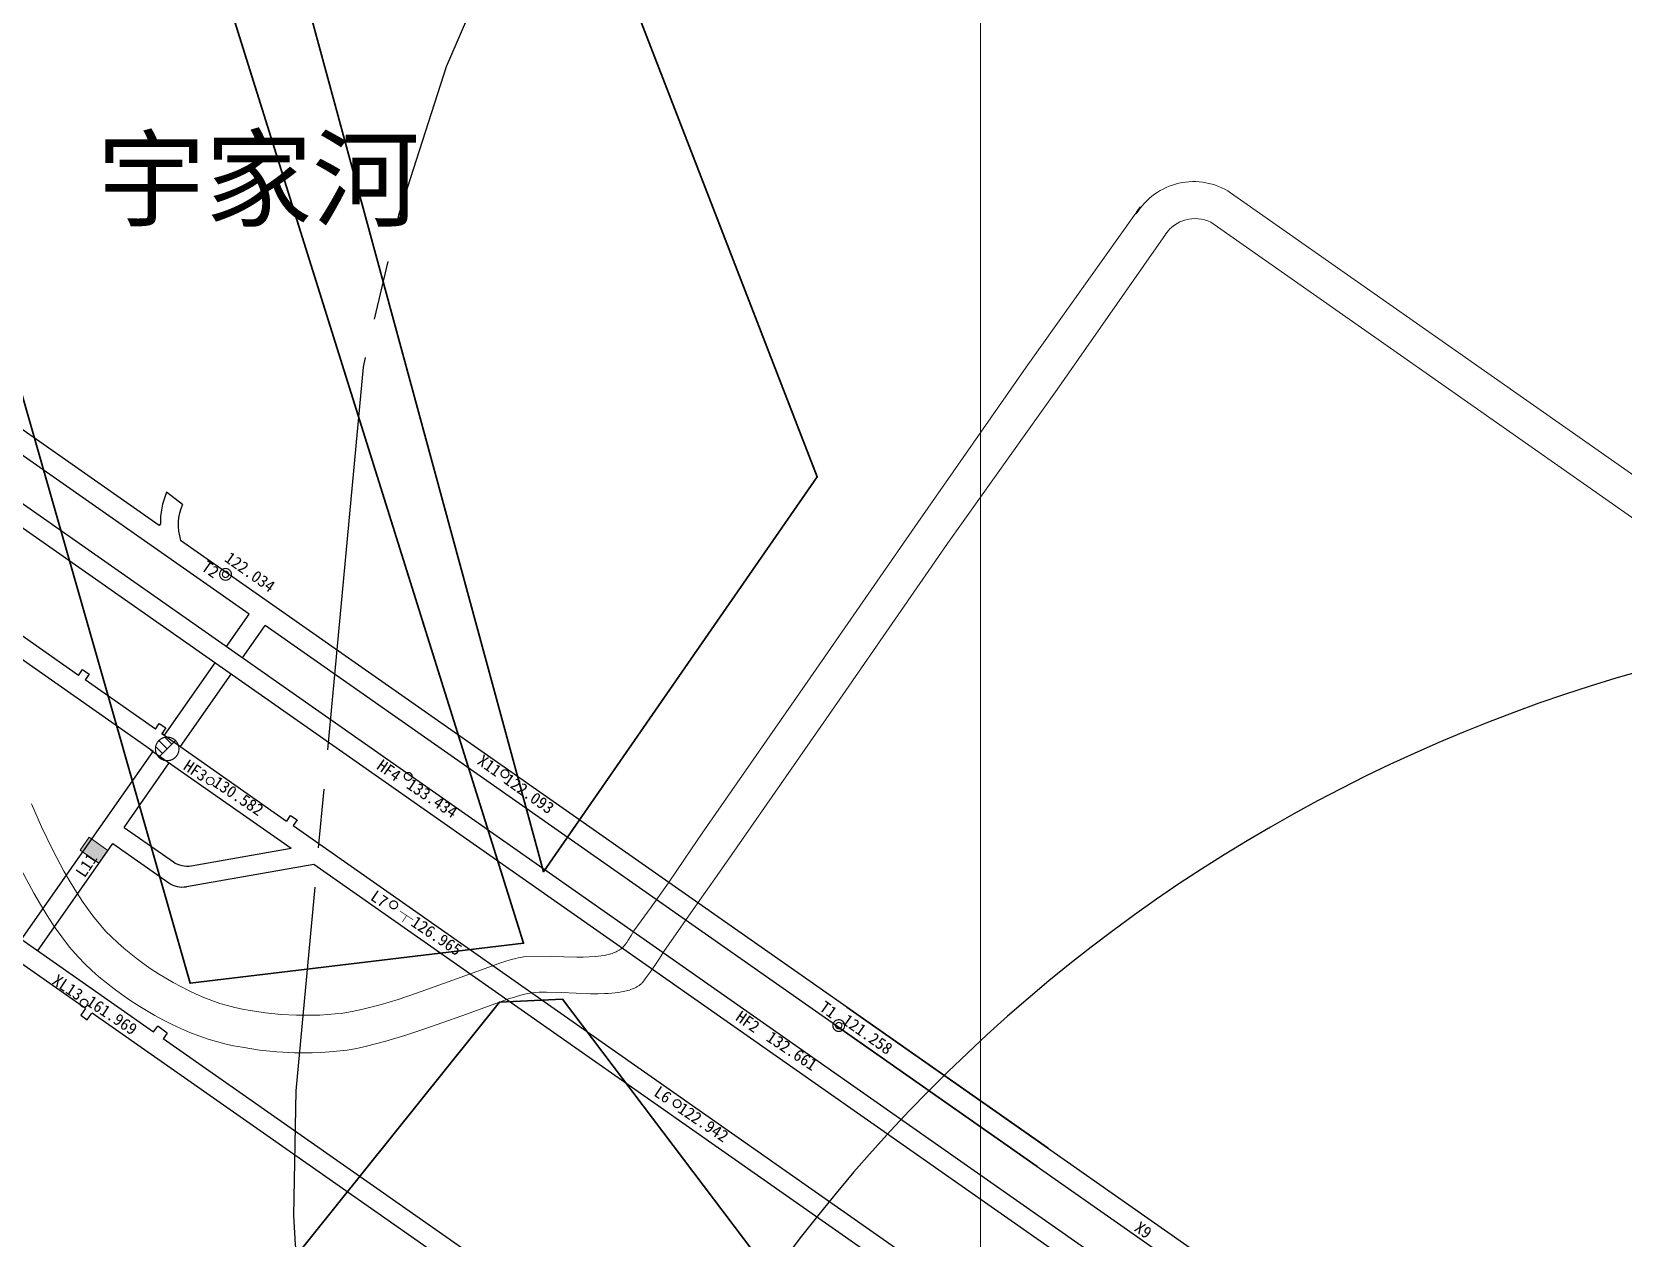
# Model space of a CAD drawing. Header units: inches. Extents: x 36473197 to 36486087, y 3899343 to 3911260.
# Drawn here: x 36482759.2 to 36483163.1, y 3904529.3 to 3904835.3 of the extents above; entities that cross this region are included whole.
import ezdxf

# ---------------------------------------------------------------- set-up
doc = ezdxf.new("R2010")
doc.units = ezdxf.units.IN
doc.header["$MEASUREMENT"] = 0
doc.linetypes.add('可采边界', pattern=[0.047, 0.02, -0.002, 0.003, -0.002, 0.02])
doc.layers.get('0').update_dxf_attribs({"lineweight": 0})
doc.layers.get('Defpoints').update_dxf_attribs({"lineweight": 0})
for name, color, linetype, lineweight, true_color in [('保护煤柱', 7, 'Continuous', 0, 0xff0042), ('巷道1', 7, 'Continuous', 0, 0x2d2d2d), ('水闸墙', 3, 'Continuous', 0, 0x00ff00)]:
    doc.layers.add(name, color=color, linetype=linetype, lineweight=lineweight, true_color=true_color)
for name, color, linetype, lineweight in [('公路', 7, 'Continuous', 0), ('可采边界', 7, 'Continuous', 0), ('四盘区辅运巷', 7, 'Continuous', 0), ('导线点', 7, 'Continuous', 0), ('居民地', 7, 'Continuous', 0), ('经纬网', 7, 'Continuous', 0)]:
    doc.layers.add(name, color=color, linetype=linetype, lineweight=lineweight)
doc.styles.add('仿宋', font='simfang.ttf')
doc.styles.add('仿宋_GB2312', font='')
doc.styles.add('黑体', font='simhei.ttf')
doc.styles.get('仿宋_GB2312').set_extended_font_data('仿宋_GB2312')
doc.linetypes.add('保护煤柱', pattern='A,0.0195,-0.001,[6,西北矿业高家堡煤矿2022年采掘接续图(2022.8.14).shx,S=1.01575e-06,R=0,X=0,Y=0],0.0195', length=0.04)
doc.dimstyles.get("Standard").update_dxf_attribs({"dimtxt": 30, "dimasz": 20, "dimexe": 0.18, "dimexo": 0.0625, "dimgap": 0.09, "dimtad": 1, "dimdec": 0, "dimzin": 0, "dimdsep": 46, "dimtxsty": '仿宋', "dimcen": 0.09, "dimclrd": 150, "dimclre": 150, "dimadec": 0, "dimazin": 0, "dimtfac": 1, "dimtdec": 0, "dimtofl": 0, "dimtmove": 0, "dimatfit": 3, "dimfxl": 1, "dimtolj": 1, "dimtzin": 0, "dimlwd": 0, "dimarcsym": 0})

# ---------------------------------------------------------------- blocks, each defined once
blk = doc.blocks.new('lr_block_533')
at = {"color": 7, "const_width": 0.3}
blk.add_lwpolyline([(1, 0), (0.97, 0.26), (0.87, 0.5), (0.71, 0.71), (0.5, 0.87), (0.26, 0.97), (0, 1), (-0.26, 0.97), (-0.5, 0.87), (-0.71, 0.71), (-0.87, 0.5), (-0.97, 0.26), (-1, 0), (-0.97, -0.26), (-0.87, -0.5), (-0.71, -0.71), (-0.5, -0.87), (-0.26, -0.97), (0, -1), (0.26, -0.97), (0.5, -0.87), (0.71, -0.71), (0.87, -0.5), (0.97, -0.26), (1, 0)], dxfattribs=at)
blk = doc.blocks.new('lr_block_534')
at = {"color": 7, "const_width": 0.3}
blk.add_lwpolyline([(1, 0), (0.97, 0.26), (0.87, 0.5), (0.71, 0.71), (0.5, 0.87), (0.26, 0.97), (0, 1), (-0.26, 0.97), (-0.5, 0.87), (-0.71, 0.71), (-0.87, 0.5), (-0.97, 0.26), (-1, 0), (-0.97, -0.26), (-0.87, -0.5), (-0.71, -0.71), (-0.5, -0.87), (-0.26, -0.97), (0, -1), (0.26, -0.97), (0.5, -0.87), (0.71, -0.71), (0.87, -0.5), (0.97, -0.26), (1, 0)], dxfattribs=at)
blk = doc.blocks.new('lr_block_535')
at = {"color": 7, "const_width": 0.3}
blk.add_lwpolyline([(1, 0), (0.97, 0.26), (0.87, 0.5), (0.71, 0.71), (0.5, 0.87), (0.26, 0.97), (0, 1), (-0.26, 0.97), (-0.5, 0.87), (-0.71, 0.71), (-0.87, 0.5), (-0.97, 0.26), (-1, 0), (-0.97, -0.26), (-0.87, -0.5), (-0.71, -0.71), (-0.5, -0.87), (-0.26, -0.97), (0, -1), (0.26, -0.97), (0.5, -0.87), (0.71, -0.71), (0.87, -0.5), (0.97, -0.26), (1, 0)], dxfattribs=at)
blk = doc.blocks.new('永久经纬仪导线点')
at = {"color": 7, "const_width": 0.3}
for points in [[(1.5, 0), (1.45, 0.39), (1.3, 0.75), (1.06, 1.06), (0.75, 1.3), (0.39, 1.45), (0, 1.5), (-0.39, 1.45), (-0.75, 1.3), (-1.06, 1.06), (-1.3, 0.75), (-1.45, 0.39), (-1.5, 0), (-1.45, -0.39), (-1.3, -0.75), (-1.06, -1.06), (-0.75, -1.3), (-0.39, -1.45), (0, -1.5), (0.39, -1.45), (0.75, -1.3), (1.06, -1.06), (1.3, -0.75), (1.45, -0.39), (1.5, 0)], [(0.8, 0), (0.77, 0.21), (0.69, 0.4), (0.57, 0.57), (0.4, 0.69), (0.21, 0.77), (0, 0.8), (-0.21, 0.77), (-0.4, 0.69), (-0.57, 0.57), (-0.69, 0.4), (-0.77, 0.21), (-0.8, 0), (-0.77, -0.21), (-0.69, -0.4), (-0.57, -0.57), (-0.4, -0.69), (-0.21, -0.77), (0, -0.8), (0.21, -0.77), (0.4, -0.69), (0.57, -0.57), (0.69, -0.4), (0.77, -0.21), (0.8, 0)]]:
    blk.add_lwpolyline(points, dxfattribs=at)
blk = doc.blocks.new('临时经纬仪导线点_1')
at = {"color": 7, "const_width": 0.3}
blk.add_lwpolyline([(1, 0), (0.97, 0.26), (0.87, 0.5), (0.71, 0.71), (0.5, 0.87), (0.26, 0.97), (0, 1), (-0.26, 0.97), (-0.5, 0.87), (-0.71, 0.71), (-0.87, 0.5), (-0.97, 0.26), (-1, 0), (-0.97, -0.26), (-0.87, -0.5), (-0.71, -0.71), (-0.5, -0.87), (-0.26, -0.97), (0, -1), (0.26, -0.97), (0.5, -0.87), (0.71, -0.71), (0.87, -0.5), (0.97, -0.26), (1, 0)], dxfattribs=at)
blk = doc.blocks.new('lr_block_99_1_1_1')
at = {"color": 7, "const_width": 0.3}
for points in [[(3, 0), (2.9, 0.78), (2.6, 1.5), (2.12, 2.12), (1.5, 2.6), (0.78, 2.9), (0, 3), (-0.78, 2.9), (-1.5, 2.6), (-2.12, 2.12), (-2.6, 1.5), (-2.9, 0.78), (-3, 0), (-2.9, -0.78), (-2.6, -1.5), (-2.12, -2.12), (-1.5, -2.6), (-0.78, -2.9), (0, -3), (0.78, -2.9), (1.5, -2.6), (2.12, -2.12), (2.6, -1.5), (2.9, -0.78), (3, 0)], [(-1.2, -1.2), (-2.8, 0.4)], [(2.12, 2.12), (-2.12, -2.12)], [(0, 0), (-2.12, 2.12)], [(1.2, 1.2), (-0.55, 2.95)], [(1.2, 1.2), (-0.55, 2.95)]]:
    blk.add_lwpolyline(points, dxfattribs=at)
blk = doc.blocks.new('*D204')
at = {"layer": 'Defpoints', "color": 0, "transparency": 16777216}
for p in [(36476925.52, 3911082.36), (36486060.15, 3904950.04), (36485936.09, 3904772.87)]:
    blk.add_point(p, dxfattribs=at)
at = {"layer": '四盘区辅运巷', "color": 150, "lineweight": -2, "transparency": 16777216}
for p, q in [((36476925.55, 3911082.41), (36477049.68, 3911259.68)), ((36485936.12, 3904772.92), (36486060.25, 3904950.19))]:
    blk.add_line(p, q, dxfattribs=at)
at = {"layer": '四盘区辅运巷', "color": 150, "lineweight": 0, "transparency": 16777216}
blk.add_line((36477065.96, 3911248.06), (36486043.76, 3904961.51), dxfattribs=at)
at = {"layer": '四盘区辅运巷', "color": 150, "transparency": 16777216}
for points in [[(36477067.87, 3911250.79), (36477064.05, 3911245.33), (36477049.58, 3911259.53)], [(36486045.68, 3904964.24), (36486041.85, 3904958.78), (36486060.15, 3904950.04)]]:
    blk.add_solid(points, dxfattribs=at)
at = {"layer": '四盘区辅运巷', "color": 0, "transparency": 16777216, "insert": (36481563.62, 3908117.29), "char_height": 30, "attachment_point": 5, "rotation": 324.9991, "style": '仿宋'}
blk.add_mtext('\\A1;1100', dxfattribs=at)
blk = doc.blocks.new('*D205')
at = {"layer": 'Defpoints', "color": 0, "transparency": 16777216}
for p in [(36485936.09, 3904772.87), (36482207.75, 3899448.44), (36482358.83, 3899342.66)]:
    blk.add_point(p, dxfattribs=at)
at = {"layer": '四盘区辅运巷', "color": 150, "lineweight": -2, "transparency": 16777216}
for p, q in [((36485936.14, 3904772.84), (36486087.31, 3904666.98)), ((36482207.81, 3899448.41), (36482358.98, 3899342.55))]:
    blk.add_line(p, q, dxfattribs=at)
at = {"layer": '四盘区辅运巷', "color": 150, "lineweight": 0, "transparency": 16777216}
blk.add_line((36486075.69, 3904650.7), (36482370.3, 3899359.04), dxfattribs=at)
at = {"layer": '四盘区辅运巷', "color": 150, "transparency": 16777216}
for points in [[(36486072.96, 3904652.61), (36486078.42, 3904648.79), (36486087.16, 3904667.08)], [(36482367.57, 3899360.95), (36482373.03, 3899357.13), (36482358.83, 3899342.66)]]:
    blk.add_solid(points, dxfattribs=at)
at = {"layer": '四盘区辅运巷', "color": 0, "transparency": 16777216, "insert": (36484210.49, 3902013.62), "char_height": 30, "attachment_point": 5, "rotation": 54.9991, "style": '仿宋'}
blk.add_mtext('\\A1;650', dxfattribs=at)

msp = doc.modelspace()

# ---------------------------------------------------------------- hatches: boundary and pattern name
at = {"layer": '水闸墙'}
h = msp.add_hatch(color=7, dxfattribs=at)
h.set_gradient(color1=(0, 255, 0), color2=(0, 255, 0), one_color=1)
h.paths.add_polyline_path([(36482771.46, 3904627.72), (36482776.21, 3904624.39), (36482778.51, 3904627.67), (36482773.76, 3904631)], flags=17)
h = msp.add_hatch(color=7, dxfattribs=at)
h.set_gradient(color1=(0, 255, 0), color2=(0, 255, 0), one_color=1)
h.paths.add_polyline_path([(36482771.46, 3904627.72), (36482776.21, 3904624.39), (36482778.51, 3904627.67), (36482773.76, 3904631)], flags=17)

# ---------------------------------------------------------------- linework, layer by layer
at = {"layer": '保护煤柱', "color": 1, "linetype": '保护煤柱', "lineweight": 30, "ltscale": 3750, "true_color": 0xff0000}
msp.add_arc((36483278.44, 3904278.55, -0.2), 409.89, 83.3491, 268.7631, dxfattribs=at)
msp.add_arc((36483278.44, 3904278.55, -0.2), 409.89, 83.3491, 268.7631, dxfattribs=at)
at = {"layer": '公路', "linetype": 'Continuous', "lineweight": 9}
for p, q in [((36483567.3, 3904441.47, -0.2), (36483063.48, 3904794.5, -0.2)), ((36483562.27, 3904434.01, -0.2), (36483058.45, 3904787.03, -0.2))]:
    msp.add_line(p, q, dxfattribs=at)
at = {"layer": '公路', "linetype": 'Continuous', "lineweight": 9, "flags": 128}
for points in [[(36482759.08, 3904639.47), (36482761.68, 3904633.63), (36482764.42, 3904627.92), (36482767.36, 3904622.37), (36482768.91, 3904619.67), (36482770.54, 3904617.03), (36482772.24, 3904614.45), (36482774.03, 3904611.95), (36482774.96, 3904610.73), (36482775.92, 3904609.53), (36482777.94, 3904607.21), (36482779.43, 3904605.69), (36482781, 3904604.21), (36482782.62, 3904602.79), (36482784.29, 3904601.41), (36482786, 3904600.08), (36482787.75, 3904598.79), (36482789.53, 3904597.56), (36482791.36, 3904596.37), (36482793.21, 3904595.23), (36482795.09, 3904594.14), (36482797, 3904593.1), (36482798.94, 3904592.13), (36482800.91, 3904591.21), (36482802.9, 3904590.35), (36482804.91, 3904589.56), (36482806.95, 3904588.85), (36482808.83, 3904588.31), (36482810.74, 3904587.82), (36482812.66, 3904587.4), (36482814.59, 3904587.03), (36482818.48, 3904586.44), (36482822.41, 3904586.04), (36482826.35, 3904585.84), (36482830.29, 3904585.82), (36482832.27, 3904585.88), (36482834.23, 3904585.99), (36482838.13, 3904586.39), (36482840.52, 3904586.81), (36482842.89, 3904587.3), (36482847.58, 3904588.49), (36482852.23, 3904589.87), (36482856.85, 3904591.41), (36482866.04, 3904594.72), (36482875.22, 3904598.07), (36482877.48, 3904598.88), (36482879.77, 3904599.62), (36482880.92, 3904599.96), (36482882.08, 3904600.26), (36482882.67, 3904600.4), (36482883.26, 3904600.52), (36482884.46, 3904600.72), (36482890.98, 3904600.81), (36482894.28, 3904600.68), (36482897.54, 3904600.58), (36482899.13, 3904600.58), (36482900.7, 3904600.62), (36482902.23, 3904600.72), (36482902.98, 3904600.8), (36482903.72, 3904600.89), (36482904.44, 3904601.01), (36482905.15, 3904601.16), (36482905.84, 3904601.33), (36482906.18, 3904601.43), (36482906.52, 3904601.54), (36482906.85, 3904601.65), (36482907.17, 3904601.78), (36482907.49, 3904601.92), (36482907.8, 3904602.07), (36482908.1, 3904602.23), (36482908.25, 3904602.32), (36482908.4, 3904602.41), (36482908.54, 3904602.5), (36482908.68, 3904602.6), (36482908.82, 3904602.71), (36482908.95, 3904602.82), (36482909.07, 3904602.93), (36482909.18, 3904603.04), (36482909.4, 3904603.27), (36482909.6, 3904603.52), (36482909.81, 3904603.77), (36482910.2, 3904604.32), (36482910.57, 3904604.89), (36482911.29, 3904606.08), (36482912.02, 3904607.27), (36482916.43, 3904613.29), (36482920.8, 3904619.41), (36482925.08, 3904625.7), (36482929.34, 3904632.01), (36482956.73, 3904671.43), (36482984.09, 3904710.87), (36483011.57, 3904750.24), (36483039.4, 3904789.34), (36483039.51, 3904789.5), (36483039.63, 3904789.66), (36483039.74, 3904789.82), (36483039.86, 3904789.98), (36483040.04, 3904790.21), (36483040.21, 3904790.44), (36483040.39, 3904790.67), (36483040.57, 3904790.9)], [(36482756.59, 3904622.67), (36482759.71, 3904616.78), (36482761.36, 3904613.91), (36482763.09, 3904611.11), (36482764.89, 3904608.37), (36482766.78, 3904605.71), (36482768.78, 3904603.14), (36482770.92, 3904600.66), (36482772.61, 3904598.92), (36482774.38, 3904597.24), (36482776.22, 3904595.62), (36482778.12, 3904594.05), (36482780.06, 3904592.53), (36482782.05, 3904591.07), (36482784.09, 3904589.66), (36482786.16, 3904588.31), (36482788.27, 3904587.01), (36482790.42, 3904585.78), (36482792.6, 3904584.6), (36482794.8, 3904583.49), (36482797.04, 3904582.45), (36482799.31, 3904581.47), (36482801.6, 3904580.58), (36482803.93, 3904579.77), (36482806.06, 3904579.15), (36482808.22, 3904578.6), (36482810.39, 3904578.12), (36482812.57, 3904577.7), (36482816.98, 3904577.02), (36482821.42, 3904576.57), (36482825.88, 3904576.33), (36482830.34, 3904576.31), (36482832.57, 3904576.38), (36482834.79, 3904576.52), (36482839.2, 3904576.99), (36482841.69, 3904577.44), (36482844.16, 3904577.97), (36482849.05, 3904579.23), (36482853.89, 3904580.69), (36482858.71, 3904582.29), (36482868.31, 3904585.73), (36482877.89, 3904589.17), (36482879.92, 3904589.89), (36482881.96, 3904590.55), (36482882.99, 3904590.85), (36482884.03, 3904591.12), (36482885.08, 3904591.36), (36482886.16, 3904591.54), (36482887.05, 3904591.63), (36482887.97, 3904591.69), (36482889.82, 3904591.72), (36482893.57, 3904591.63), (36482897.33, 3904591.45), (36482901.04, 3904591.31), (36482902.86, 3904591.29), (36482904.65, 3904591.32), (36482905.52, 3904591.36), (36482906.39, 3904591.43), (36482907.24, 3904591.51), (36482908.08, 3904591.62), (36482908.91, 3904591.75), (36482909.72, 3904591.92), (36482910.11, 3904592.02), (36482910.5, 3904592.12), (36482910.89, 3904592.24), (36482911.27, 3904592.37), (36482911.64, 3904592.51), (36482912.01, 3904592.66), (36482912.37, 3904592.82), (36482912.72, 3904593), (36482912.89, 3904593.1), (36482913.06, 3904593.2), (36482913.23, 3904593.3), (36482913.4, 3904593.42), (36482913.56, 3904593.53), (36482913.72, 3904593.66), (36482913.79, 3904593.72), (36482913.87, 3904593.79), (36482914.02, 3904593.93), (36482914.14, 3904594.06), (36482914.26, 3904594.2), (36482914.48, 3904594.49), (36482914.7, 3904594.79), (36482914.91, 3904595.09), (36482916.15, 3904596.75), (36482917.34, 3904598.46), (36482918.5, 3904600.22), (36482919.65, 3904601.98), (36482923.94, 3904608.16), (36482928.26, 3904614.32), (36482932.59, 3904620.48), (36482936.91, 3904626.65), (36482964.32, 3904666.05), (36482991.67, 3904705.48), (36483019.5, 3904744.59), (36483046.96, 3904783.94), (36483047.04, 3904784.06), (36483047.13, 3904784.18), (36483047.21, 3904784.29), (36483047.3, 3904784.41), (36483047.45, 3904784.61), (36483047.61, 3904784.82), (36483047.77, 3904785.02), (36483047.93, 3904785.23)]]:
    msp.add_lwpolyline(points, dxfattribs=at)
at = {"layer": '公路', "linetype": 'Continuous', "lineweight": 9}
for centre, radius, start, end in [((36483054.1, 3904780.33), 16.99, 56.4911, 148.8596), ((36483054.49, 3904778.8), 9.14, 64.3332, 145.6866)]:
    msp.add_arc(centre, radius, start, end, dxfattribs=at)
at = {"layer": '可采边界', "linetype": '可采边界', "lineweight": 30, "ltscale": 5000, "flags": 128}
msp.add_lwpolyline([(36482890.49, 3904878.59), (36482874.03, 3904848.73), (36482864.38, 3904826.44), (36482852.28, 3904788.78), (36482843.27, 3904750.22), (36482826.19, 3904566.7), (36482825.62, 3904535.03), (36482826.03, 3904527.65), (36482826.82, 3904521.5), (36482827.44, 3904518.47), (36482828.64, 3904514.46), (36482830.95, 3904508.61), (36482832.79, 3904504.85), (36482833.82, 3904503.03), (36482837.17, 3904498.06), (36482840.87, 3904493.33), (36482857.49, 3904475.64), (36482898.18, 3904439.37), (36482935.02, 3904411.22), (36483404.1, 3904137.41), (36483593.98, 3904056.36), (36483643.59, 3904040.14), (36483677.07, 3904031.93), (36483701.95, 3904027.95), (36483717.88, 3904026.72), (36483725.47, 3904026.59), (36483740.62, 3904027.31), (36483752.79, 3904029.17), (36483764.72, 3904032.17), (36483772.41, 3904034.93), (36483797.37, 3904048.24), (36483800.87, 3904050.36), (36483830.53, 3904074.08), (36483863.4, 3904108.5), (36483908.01, 3904166.75), (36483940.98, 3904215.19)], dxfattribs=at)
at = {"layer": '导线点', "color": 1, "linetype": 'Continuous', "true_color": 0xff0000}
msp.add_circle((36482879.3, 3904647.1, -0.2), 1, dxfattribs=at)
at = {"layer": '导线点', "linetype": 'Continuous'}
for centre in [(36482804.47, 3904645.26, -0.2), (36482772.45, 3904588.9, -0.2)]:
    msp.add_circle(centre, 1, dxfattribs=at)
at = {"layer": '居民地', "color": 254, "linetype": 'Continuous', "lineweight": 35, "true_color": 0xd7d7d7, "flags": 128}
for points in [[(36482631.03, 3905182.82), (36482699.2, 3905193.39), (36482747.71, 3905038.72), (36482884.03, 3904604.11), (36482799.38, 3904593.97), (36482799.38, 3904593.97), (36482631.22, 3905182.36), (36482631.03, 3905182.82), (36482699.2, 3905193.39), (36482884.03, 3904604.11), (36482884.03, 3904604.11), (36482799.38, 3904593.97)], [(36482745.75, 3905071.41), (36482761.65, 3905073.47), (36482891.93, 3904894.44), (36482958.56, 3904722.43), (36482889.04, 3904622.23), (36482821.4, 3904871.27), (36482745.75, 3905071.41)], [(36482813.84, 3904479.46), (36482839.05, 3904410.49), (36482857.84, 3904417.36), (36482893.44, 3904346.84), (36482915.99, 3904316.01), (36482889.7, 3904304.24), (36482902.34, 3904285.25), (36482927.21, 3904302.03), (36482939.52, 3904246.76), (36482972.85, 3904207.33), (36482984.89, 3904223.31), (36483060.87, 3904130.06), (36483065.94, 3904102.35), (36483125.89, 3904140.06), (36483087.67, 3904333.87), (36482893.93, 3904589.89), (36482877.89, 3904589.18), (36482816.23, 3904512.29), (36482832.62, 3904486.33), (36482813.84, 3904479.46), (36482839.05, 3904410.49), (36482857.84, 3904417.36)]]:
    msp.add_lwpolyline(points, dxfattribs=at)
at = {"layer": '巷道1', "color": 30, "linetype": 'Continuous', "lineweight": 30, "true_color": 0xff8000}
for p, q in [((36482584.95, 3904829.85, -0.2), (36483210.7, 3904391.7, -0.2)), ((36482593.86, 3904829.71, -0.2), (36483214.39, 3904395.22, -0.2)), ((36482791.55, 3904710.09, -0.2), (36482626.66, 3904825.55, -0.2)), ((36482771.07, 3904672.07, -0.2), (36482594.93, 3904795.42, -0.2)), ((36482814.33, 3904687.55, -0.2), (36482685.24, 3904777.94, -0.2)), ((36482797.45, 3904715.4, -0.2), (36482793.39, 3904718.57, -0.2)), ((36482791.84, 3904710.5, -0.2), (36482791.55, 3904710.09, -0.2)), ((36482789.97, 3904652.76, -0.2), (36482712.41, 3904707.07, -0.2)), ((36483017.14, 3904552.13, -0.2), (36482796.96, 3904706.3, -0.2)), ((36482808.59, 3904679.36, -0.2), (36482814.33, 3904687.55, -0.2)), ((36482812.69, 3904676.49, -0.2), (36482818.43, 3904684.68, -0.2)), ((36482812.69, 3904676.49, -0.2), (36482818.43, 3904684.68, -0.2)), ((36483014.42, 3904547.44, -0.2), (36482818.43, 3904684.68, -0.2)), ((36482792.84, 3904656.85, -0.2), (36482805.73, 3904675.26, -0.2)), ((36482796.93, 3904653.98, -0.2), (36482809.82, 3904672.39, -0.2)), ((36482796.93, 3904653.98, -0.2), (36482809.82, 3904672.39, -0.2)), ((36482790.56, 3904658.45, -0.2), (36482772.72, 3904670.94, -0.2)), ((36482792.19, 3904657.28, -0.2), (36482823.88, 3904635.09, -0.2)), ((36482792.84, 3904656.85, -0.2), (36482792.2, 3904657.3, -0.2)), ((36482756.53, 3904605, -0.2), (36482789.97, 3904652.75, -0.2)), ((36482789.33, 3904653.2, -0.2), (36482825, 3904628.22, -0.2)), ((36482782.6, 3904633.51, -0.2), (36482794.06, 3904649.89, -0.2)), ((36482782.6, 3904633.51, -0.2), (36482794.06, 3904649.89, -0.2)), ((36482825.52, 3904633.94, -0.2), (36483053.4, 3904474.4, -0.2)), ((36482760.63, 3904602.13, -0.2), (36482779.73, 3904629.41, -0.2)), ((36482830.8, 3904624.17, -0.2), (36483108.8, 3904429.5, -0.2)), ((36482772.24, 3904586.7, -0.2), (36482771.67, 3904585.88, -0.2)), ((36482772.81, 3904587.52, -0.2), (36482772.24, 3904586.7, -0.2)), ((36482966.09, 3904587.88, -0.2), (36483165.98, 3904447.91, -0.2)), ((36482771.67, 3904585.88, -0.2), (36482773.24, 3904584.65, -0.2)), ((36482773.24, 3904584.65, -0.2), (36482774.45, 3904586.37, -0.2)), ((36482790.11, 3904581.6, -0.2), (36482791.15, 3904583.07, -0.2)), ((36482793.59, 3904581.33, -0.2), (36482791.15, 3904583.07, -0.2)), ((36482962.96, 3904583.47, -0.2), (36483083.12, 3904499.34, -0.2)), ((36482793.59, 3904581.33, -0.2), (36482792.55, 3904579.86, -0.2))]:
    msp.add_line(p, q, dxfattribs=at)
at = {"layer": '巷道1', "color": 11, "linetype": 'Continuous', "lineweight": 30, "true_color": 0xff8040}
for p, q in [((36482771.07, 3904672.07, -0.2), (36482772.07, 3904673.51, -0.2)), ((36482772.07, 3904673.51, -0.2), (36482773.71, 3904672.36, -0.2)), ((36482773.71, 3904672.36, -0.2), (36482772.7, 3904670.92, -0.2)), ((36482790.56, 3904658.44, -0.2), (36482791.56, 3904659.86, -0.2)), ((36482791.56, 3904659.86, -0.2), (36482793.2, 3904658.72, -0.2)), ((36482793.2, 3904658.72, -0.2), (36482792.2, 3904657.29, -0.2)), ((36482823.89, 3904635.1, -0.2), (36482824.87, 3904636.53, -0.2)), ((36482824.87, 3904636.53, -0.2), (36482826.52, 3904635.4, -0.2)), ((36482826.52, 3904635.4, -0.2), (36482825.54, 3904633.97, -0.2))]:
    msp.add_line(p, q, dxfattribs=at)
at = {"layer": '巷道1', "color": 30, "linetype": 'Continuous', "lineweight": 30, "true_color": 0xff8000, "flags": 128}
for points in [[(36482790.09, 3904581.58), (36482539.86, 3904756.8)], [(36482772.84, 3904587.56), (36482657.86, 3904668.07)], [(36483162.61, 3904314.64), (36482774.5, 3904586.4)], [(36483116.59, 3904352.97), (36482792.55, 3904579.86)]]:
    msp.add_lwpolyline(points, dxfattribs=at)
at = {"layer": '巷道1', "color": 11, "linetype": 'Continuous', "lineweight": 30, "true_color": 0xff8040, "flags": 128}
for points in [[(36482782.6, 3904633.51), (36482795.12, 3904624.74)], [(36482779.73, 3904629.41), (36482793.95, 3904619.45)], [(36482799.61, 3904623.74), (36482825, 3904628.22)], [(36482798.44, 3904618.46), (36482830.79, 3904624.17)]]:
    msp.add_lwpolyline(points, dxfattribs=at)
for points in [[(36482795.12, 3904624.74, 0.198474), (36482799.6, 3904623.77)], [(36482793.95, 3904619.45, 0.199061), (36482798.44, 3904618.45)]]:
    msp.add_lwpolyline(points, format="xyb", dxfattribs=at)
at = {"layer": '巷道1', "color": 30, "linetype": 'Continuous', "lineweight": 30, "true_color": 0xff8000}
for centre, major_axis, ratio, start_param, end_param in [((36482806.5, 3904715.31, -0.2), (-9.98, -14.25), 0.754189, 4.994919, 5.501673), ((36482809.88, 3904709.03, -0.2), (-11.47, 8.03), 0.899769, 0.152732, 0.871299)]:
    msp.add_ellipse(centre, major_axis=major_axis, ratio=ratio, start_param=start_param, end_param=end_param, dxfattribs=at)
at = {"layer": '水闸墙', "color": 7, "flags": 128}
msp.add_lwpolyline([(36482771.46, 3904627.72), (36482776.21, 3904624.39), (36482778.51, 3904627.67), (36482773.76, 3904631), (36482771.46, 3904627.72)], dxfattribs=at)
msp.add_lwpolyline([(36482771.46, 3904627.72), (36482776.21, 3904624.39), (36482778.51, 3904627.67), (36482773.76, 3904631), (36482771.46, 3904627.72)], dxfattribs=at)
at = {"layer": '经纬网', "color": 7, "linetype": 'Continuous', "lineweight": 9}
msp.add_line((36483000, 3900945.96), (36483000, 3906572.45), dxfattribs=at)

# ---------------------------------------------------------------- block references
at = {"layer": '导线点'}
for name, p in [('永久经纬仪导线点', (36482808.37, 3904697.69, -0.2)), ('lr_block_534', (36482879.3, 3904647.1, -0.2)), ('lr_block_533', (36482851.05, 3904613.85, -0.2)), ('永久经纬仪导线点', (36482964.03, 3904583.22, -0.2)), ('lr_block_535', (36482923.01, 3904563.4, -0.2))]:
    msp.add_blockref(name, p, dxfattribs=at)
at = {"layer": '导线点', "color": 7}
for name, p in [('lr_block_99_1_1_1', (36482793.56, 3904653.41, -0.2)), ('临时经纬仪导线点_1', (36482854.75, 3904646.44, -0.2)), ('临时经纬仪导线点_1', (36482772.45, 3904588.9, -0.2))]:
    msp.add_blockref(name, p, dxfattribs=at)

# ---------------------------------------------------------------- texts
at = {"layer": '导线点', "style": '黑体'}
for s, rotation, p in [('T2', 324.8261, (36482802.03, 3904698.91, -0.2)), ('122.034', 324.8261, (36482807.88, 3904701.19, -0.2)), ('X11', 324.8261, (36482872.03, 3904649.74, -0.2)), ('HF3', 326.2482, (36482797.4, 3904648.37, -0.2)), ('HF4', 324.8261, (36482846.51, 3904648.5, -0.2)), ('130.582', 326.2482, (36482804.84, 3904644.18, -0.2)), ('133.434', 326.2482, (36482854.04, 3904643.62, -0.2)), ('122.093', 324.8261, (36482878.71, 3904644.94, -0.2)), ('L11', 56.2482, (36482772.59, 3904620.55, -0.2)), ('L7', 326.2482, (36482844.92, 3904615.27, -0.2)), ('┬126.965', 326.2482, (36482851.78, 3904611, -0.2)), ('XL13', 326.2482, (36482764.12, 3904593.94, -0.2)), ('161.969', 326.2482, (36482772.78, 3904588.56, -0.2)), ('HF2', 324.8261, (36482937.6, 3904584.75, -0.2)), ('T1', 324.8261, (36482958.88, 3904587.2, -0.2)), ('121.258', 324.8261, (36482964.64, 3904583.91, -0.2)), ('132.661', 326.2482, (36482945.38, 3904579.54, -0.2)), ('L6', 326.2482, (36482916.85, 3904565.59, -0.2)), ('122.942', 326.2482, (36482922.88, 3904561.4, -0.2)), ('X9', 324.8261, (36483038.8, 3904531.3, -0.2))]:
    msp.add_text(s, height=3, rotation=rotation, dxfattribs=at).set_placement(p)
at = {"layer": '居民地', "color": 254, "lineweight": 35, "true_color": 0xd7d7d7, "style": '仿宋_GB2312'}
msp.add_text('宇家河', height=20, dxfattribs=at).set_placement((36482775.88, 3904788.02, -0.2))

# ---------------------------------------------------------------- dimensions: what is measured, and where the dimension line sits
at = {"layer": '四盘区辅运巷'}
dim = msp.add_aligned_dim(p1=(36476925.52, 3911082.36), p2=(36485936.09, 3904772.87), distance=216.29, text='1100', dimstyle='Standard', dxfattribs=at)
dim.commit()
dim.dimension.update_dxf_attribs({"geometry": '*D204', "text_midpoint": (36481563.62, 3908117.29)})
dim = msp.add_linear_dim(base=(36482358.83, 3899342.66), p1=(36485936.09, 3904772.87), p2=(36482207.75, 3899448.44), angle=54.9991, text='650', dimstyle='Standard', dxfattribs=at)
dim.commit()
dim.dimension.update_dxf_attribs({"geometry": '*D205', "text_midpoint": (36484222.99, 3902004.87), "dimtype": 160})

doc.saveas('drawing.dxf')
